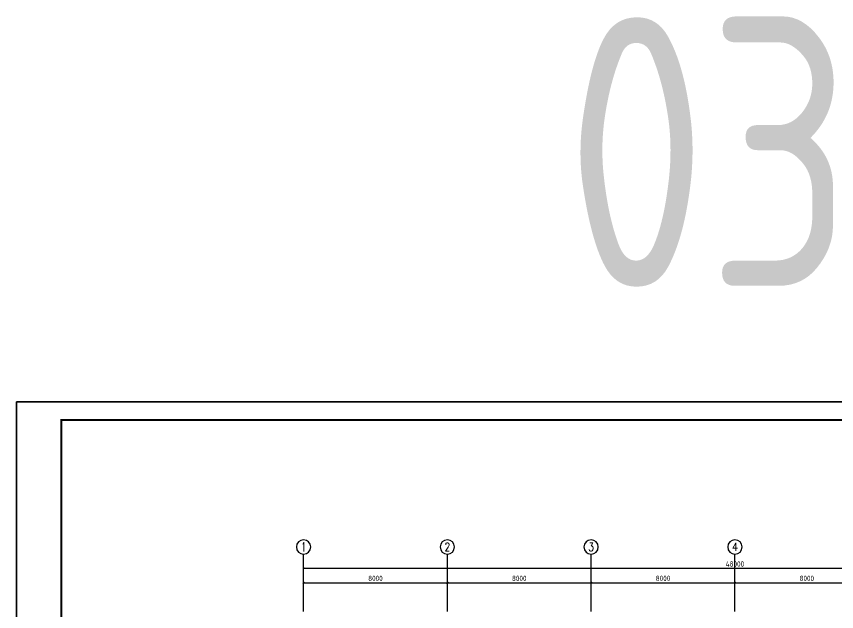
# Model space of a CAD drawing. Header units: millimetres. Extents: x 866561 to 876967, y 40200 to 44891.
# Drawn here: x 868454 to 868910.3, y 40678.6 to 41010.1 of the extents above; entities that cross this region are included whole.
import ezdxf
from ezdxf.enums import TextEntityAlignment as Align

# ---------------------------------------------------------------- set-up
doc = ezdxf.new("R2010")
doc.units = ezdxf.units.MM
doc.header["$LTSCALE"] = 1000
doc.header["$MEASUREMENT"] = 0
for name, color, linetype in [('AXIS', 3, 'Continuous'), ('AXIS_TEXT', 7, 'Continuous'), ('DIM', 7, 'Continuous'), ('梁集中标注', 2, 'Continuous')]:
    doc.layers.add(name, color=color, linetype=linetype)
doc.styles.add('_TCH_AXIS', font='COMPLEX', dxfattribs={"bigfont": 'GBCBIG'})
doc.styles.add('COMPLEX', font='COMPLEX')
doc.styles.add('GBHZ', font='gbenor.shx', dxfattribs={"width": 0.9, "bigfont": 'gbcbig.shx'})
doc.dimstyles.new('Y100', dxfattribs={"dimscale": 0, "dimtxt": 3, "dimasz": 0.01, "dimexe": 1.2, "dimexo": 2, "dimgap": 1, "dimtad": 1, "dimdec": 0, "dimlfac": 100, "dimzin": 0, "dimdsep": 46, "dimtxsty": 'GBHZ', "dimblk": 'DX', "dimcen": 0.09, "dimdle": 1, "dimclrd": 7, "dimclre": 7, "dimclrt": 7, "dimadec": 0, "dimazin": 0, "dimtfac": 1, "dimtdec": 0, "dimtix": 1, "dimtmove": 2, "dimatfit": 3, "dimldrblk": 'DX', "dimfxl": 0, "dimtolj": 1, "dimtzin": 0, "dimarcsym": 0})

# ---------------------------------------------------------------- blocks, each defined once
blk = doc.blocks.new('_AXISO')
blk.add_circle((0, 0), 0.5)
at = {"layer": 'AXIS_TEXT', "style": 'COMPLEX', "width": 1.041667}
blk.add_attdef('A', text='', height=0.56, dxfattribs=at).set_placement((-0.25, -0.28), (0.25, -0.28), align=Align.FIT)
blk = doc.blocks.new('DX')
at = {"color": 0, "linetype": 'ByBlock', "const_width": 40}
blk.add_lwpolyline([(-54, -51), (46, 49)], dxfattribs=at)
blk = doc.blocks.new('*D197')
at = {"layer": 'Defpoints', "color": 0, "transparency": 16777216}
for p in [(868693.77, 40694.64), (868613.77, 40678.64), (868693.77, 40678.64)]:
    blk.add_point(p, dxfattribs=at)
at = {"layer": 'dim', "color": 7, "lineweight": -2, "transparency": 16777216}
for p, q in [((868613.77, 40680.64), (868613.77, 40695.84)), ((868693.77, 40680.64), (868693.77, 40695.84)), ((868613.78, 40694.64), (868693.76, 40694.64))]:
    blk.add_line(p, q, dxfattribs=at)
at = {"layer": 'dim', "color": 7, "lineweight": -2, "transparency": 16777216, "xscale": 0.01, "yscale": 0.01, "zscale": 0.01, "rotation": 180}
blk.add_blockref('DX', (868613.77, 40694.64), dxfattribs=at)
at = {"layer": 'dim', "color": 7, "lineweight": -2, "transparency": 16777216, "xscale": 0.01, "yscale": 0.01, "zscale": 0.01}
blk.add_blockref('DX', (868693.77, 40694.64), dxfattribs=at)
at = {"layer": 'dim', "color": 7, "transparency": 16777216, "insert": (868653.77, 40697.14), "char_height": 3, "attachment_point": 5, "style": 'GBHZ'}
blk.add_mtext('\\A1;8000', dxfattribs=at)
blk = doc.blocks.new('*D198')
at = {"layer": 'Defpoints', "color": 0, "transparency": 16777216}
for p in [(868773.77, 40694.64), (868693.77, 40678.64), (868773.77, 40678.64)]:
    blk.add_point(p, dxfattribs=at)
at = {"layer": 'dim', "color": 7, "lineweight": -2, "transparency": 16777216}
for p, q in [((868693.77, 40680.64), (868693.77, 40695.84)), ((868773.77, 40680.64), (868773.77, 40695.84)), ((868693.78, 40694.64), (868773.76, 40694.64))]:
    blk.add_line(p, q, dxfattribs=at)
at = {"layer": 'dim', "color": 7, "lineweight": -2, "transparency": 16777216, "xscale": 0.01, "yscale": 0.01, "zscale": 0.01, "rotation": 180}
blk.add_blockref('DX', (868693.77, 40694.64), dxfattribs=at)
at = {"layer": 'dim', "color": 7, "lineweight": -2, "transparency": 16777216, "xscale": 0.01, "yscale": 0.01, "zscale": 0.01}
blk.add_blockref('DX', (868773.77, 40694.64), dxfattribs=at)
at = {"layer": 'dim', "color": 7, "transparency": 16777216, "insert": (868733.77, 40697.14), "char_height": 3, "attachment_point": 5, "style": 'GBHZ'}
blk.add_mtext('\\A1;8000', dxfattribs=at)
blk = doc.blocks.new('*D199')
at = {"layer": 'Defpoints', "color": 0, "transparency": 16777216}
for p in [(868853.77, 40694.64), (868773.77, 40678.64), (868853.77, 40678.64)]:
    blk.add_point(p, dxfattribs=at)
at = {"layer": 'dim', "color": 7, "lineweight": -2, "transparency": 16777216}
for p, q in [((868773.77, 40680.64), (868773.77, 40695.84)), ((868853.77, 40680.64), (868853.77, 40695.84)), ((868773.78, 40694.64), (868853.76, 40694.64))]:
    blk.add_line(p, q, dxfattribs=at)
at = {"layer": 'dim', "color": 7, "lineweight": -2, "transparency": 16777216, "xscale": 0.01, "yscale": 0.01, "zscale": 0.01, "rotation": 180}
blk.add_blockref('DX', (868773.77, 40694.64), dxfattribs=at)
at = {"layer": 'dim', "color": 7, "lineweight": -2, "transparency": 16777216, "xscale": 0.01, "yscale": 0.01, "zscale": 0.01}
blk.add_blockref('DX', (868853.77, 40694.64), dxfattribs=at)
at = {"layer": 'dim', "color": 7, "transparency": 16777216, "insert": (868813.77, 40697.14), "char_height": 3, "attachment_point": 5, "style": 'GBHZ'}
blk.add_mtext('\\A1;8000', dxfattribs=at)
blk = doc.blocks.new('*D200')
at = {"layer": 'Defpoints', "color": 0, "transparency": 16777216}
for p in [(868933.77, 40694.64), (868853.77, 40678.64), (868933.77, 40678.64)]:
    blk.add_point(p, dxfattribs=at)
at = {"layer": 'dim', "color": 7, "lineweight": -2, "transparency": 16777216}
for p, q in [((868853.77, 40680.64), (868853.77, 40695.84)), ((868933.77, 40680.64), (868933.77, 40695.84)), ((868853.78, 40694.64), (868933.76, 40694.64))]:
    blk.add_line(p, q, dxfattribs=at)
at = {"layer": 'dim', "color": 7, "lineweight": -2, "transparency": 16777216, "xscale": 0.01, "yscale": 0.01, "zscale": 0.01, "rotation": 180}
blk.add_blockref('DX', (868853.77, 40694.64), dxfattribs=at)
at = {"layer": 'dim', "color": 7, "lineweight": -2, "transparency": 16777216, "xscale": 0.01, "yscale": 0.01, "zscale": 0.01}
blk.add_blockref('DX', (868933.77, 40694.64), dxfattribs=at)
at = {"layer": 'dim', "color": 7, "transparency": 16777216, "insert": (868893.77, 40697.14), "char_height": 3, "attachment_point": 5, "style": 'GBHZ'}
blk.add_mtext('\\A1;8000', dxfattribs=at)
blk = doc.blocks.new('*D203')
at = {"layer": 'Defpoints', "color": 0, "transparency": 16777216}
for p in [(868613.77, 40702.64), (868613.77, 40678.64), (869093.77, 40678.64)]:
    blk.add_point(p, dxfattribs=at)
at = {"layer": 'dim', "color": 7, "lineweight": -2, "transparency": 16777216}
for p, q in [((868613.77, 40680.64), (868613.77, 40703.84)), ((869093.76, 40702.64), (868613.78, 40702.64)), ((869093.77, 40680.64), (869093.77, 40703.84))]:
    blk.add_line(p, q, dxfattribs=at)
at = {"layer": 'dim', "color": 7, "lineweight": -2, "transparency": 16777216, "xscale": 0.01, "yscale": 0.01, "zscale": 0.01, "rotation": 180}
blk.add_blockref('DX', (868613.77, 40702.64), dxfattribs=at)
at = {"layer": 'dim', "color": 7, "lineweight": -2, "transparency": 16777216, "xscale": 0.01, "yscale": 0.01, "zscale": 0.01}
blk.add_blockref('DX', (869093.77, 40702.64), dxfattribs=at)
at = {"layer": 'dim', "color": 7, "transparency": 16777216, "insert": (868853.77, 40705.14), "char_height": 3, "attachment_point": 5, "style": 'GBHZ'}
blk.add_mtext('\\A1;48000', dxfattribs=at)

msp = doc.modelspace()

# ---------------------------------------------------------------- linework, layer by layer
for p, q in [((868454.005, 40201.355), (868454.005, 40795.355)), ((868454.005, 40795.355), (868454.005, 40201.355))]:
    msp.add_line(p, q)
at = {"color": 0}
for p, q in [((869295.005, 40795.355), (868454.005, 40795.355)), ((868454.005, 40795.355), (869295.005, 40795.355))]:
    msp.add_line(p, q, dxfattribs=at)
at = {"color": 0, "const_width": 1}
msp.add_lwpolyline([(869285.005, 40211.355), (868479.005, 40211.355), (868479.005, 40785.355), (869285.005, 40785.355)], close=True, dxfattribs=at)
at = {"layer": 'AXIS', "color": 0}
for p, q in [((868613.767, 40678.637), (868613.767, 40710.637)), ((868693.767, 40678.637), (868693.767, 40710.637)), ((868773.767, 40678.637), (868773.767, 40710.637)), ((868853.767, 40678.637), (868853.767, 40710.637))]:
    msp.add_line(p, q, dxfattribs=at)

# ---------------------------------------------------------------- block references
ref = msp.add_blockref('_AXISO', (868613.767, 40714.637), dxfattribs=dict(at, xscale=-8, yscale=8, zscale=8, rotation=180))
ref.add_attrib('A', '1', dxfattribs={"layer": 'AXIS_TEXT', "color": 0, "height": 5.147, "style": '_TCH_AXIS'}).set_placement((868612.664, 40712.063), (868614.87, 40712.063), align=Align.FIT)
ref = msp.add_blockref('_AXISO', (868693.767, 40714.637), dxfattribs=dict(at, xscale=-8, yscale=8, zscale=8, rotation=180))
ref.add_attrib('A', '2', dxfattribs={"layer": 'AXIS_TEXT', "color": 0, "height": 4.659, "style": '_TCH_AXIS'}).set_placement((868692.214, 40712.307), (868695.32, 40712.307), align=Align.FIT)
ref = msp.add_blockref('_AXISO', (868773.767, 40714.637), dxfattribs=dict(at, xscale=-8, yscale=8, zscale=8, rotation=180))
ref.add_attrib('A', '3', dxfattribs={"layer": 'AXIS_TEXT', "color": 0, "height": 4.659, "style": '_TCH_AXIS'}).set_placement((868772.214, 40712.307), (868775.32, 40712.307), align=Align.FIT)
ref = msp.add_blockref('_AXISO', (868853.767, 40714.637), dxfattribs=dict(at, xscale=-8, yscale=8, zscale=8, rotation=180))
ref.add_attrib('A', '4', dxfattribs={"layer": 'AXIS_TEXT', "color": 0, "height": 4.454, "style": '_TCH_AXIS'}).set_placement((868852.07, 40712.41), (868855.464, 40712.41), align=Align.FIT)

# ---------------------------------------------------------------- texts
at = {"layer": '梁集中标注', "style": 'GBHZ', "width": 0.9}
msp.add_text('03', height=150, dxfattribs=at).set_placement((868759.614, 40859.557))

# ---------------------------------------------------------------- dimensions: what is measured, and where the dimension line sits
at = {"layer": 'dim'}
for base, p1, p2, picture, middle in [((868613.767, 40702.637), (869093.767, 40678.637), (868613.767, 40678.637), '*D203', (868853.767, 40705.137)), ((868693.767, 40694.637), (868613.767, 40678.637), (868693.767, 40678.637), '*D197', (868653.767, 40697.137)), ((868773.767, 40694.637), (868693.767, 40678.637), (868773.767, 40678.637), '*D198', (868733.767, 40697.137)), ((868853.767, 40694.637), (868773.767, 40678.637), (868853.767, 40678.637), '*D199', (868813.767, 40697.137)), ((868933.767, 40694.637), (868853.767, 40678.637), (868933.767, 40678.637), '*D200', (868893.767, 40697.137))]:
    dim = msp.add_linear_dim(base=base, p1=p1, p2=p2, dimstyle='Y100', override={"dimscale": 1, "dimfxl": 2}, dxfattribs=at)
    dim.commit()
    dim.dimension.update_dxf_attribs({"geometry": picture, "text_midpoint": middle})

doc.saveas('drawing.dxf')
